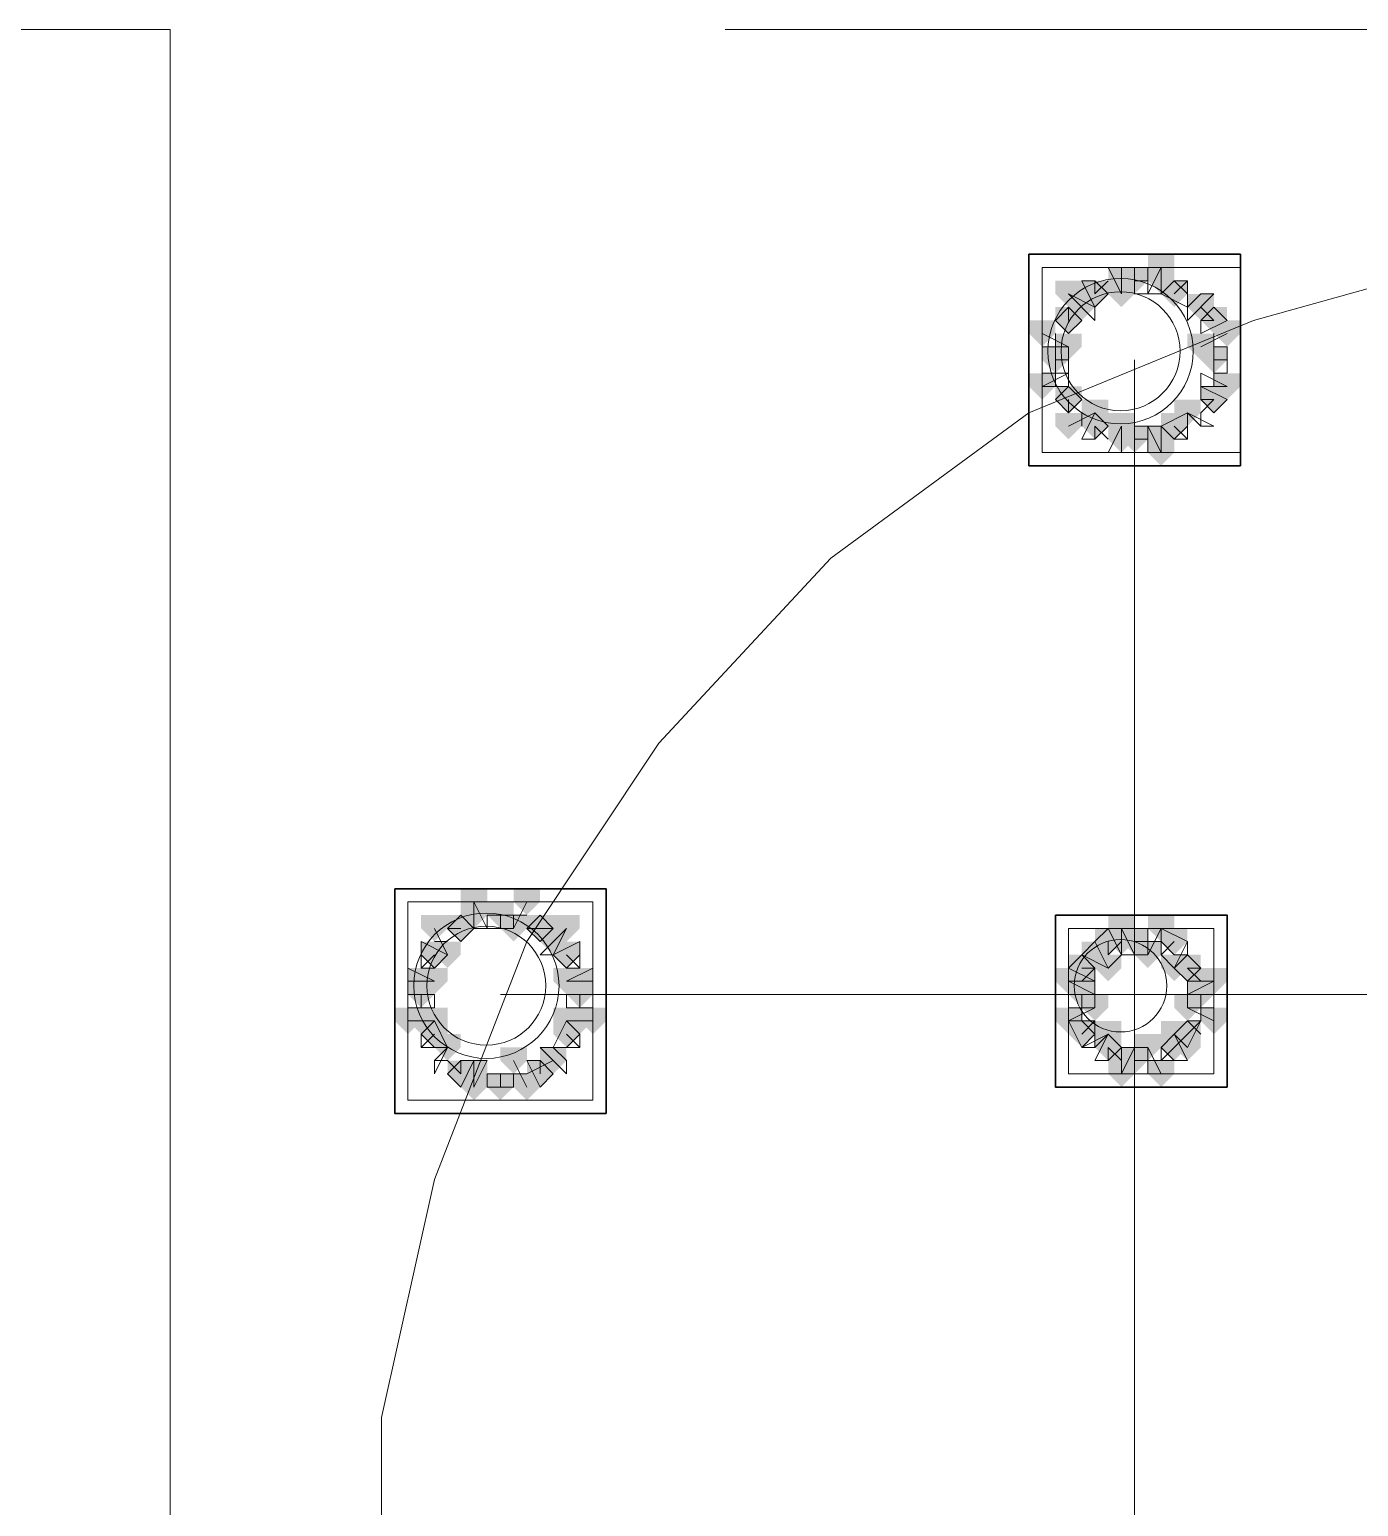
# Model space of a CAD drawing. Header units: millimetres. Extents: x 2315 to 4619, y 1334 to 1897.
# Drawn here: x 3772.4 to 3778.55, y 1554.85 to 1561.67 of the extents above; entities that cross this region are included whole.
import ezdxf

# ---------------------------------------------------------------- set-up
doc = ezdxf.new("R2010")
doc.units = ezdxf.units.MM
doc.linetypes.add('PDF_IMPORT', pattern=[1, 0.8, -0.2])
for name, color, linetype, true_color in [('PDF_10', 7, 'Continuous', 0x00b85c), ('PDF_AXIS', 7, 'Continuous', 0x00b85c), ('PDF_柱构件', 7, 'Continuous', 0x00b85c), ('PDF_转运站初步方案', 7, 'Continuous', 0x00b85c)]:
    doc.layers.add(name, color=color, linetype=linetype, true_color=true_color)
doc.layers.add('PDF_中心线层', color=1, linetype='Continuous')
doc.layers.add('PDF_粗实线层', color=7, linetype='Continuous')

msp = doc.modelspace()

# ---------------------------------------------------------------- hatches: boundary and pattern name
at = {"layer": 'PDF_10', "transparency": 33554559}
for points in [[(3777.5105, 1560.5703), (3777.4495, 1560.5703), (3777.4495, 1560.5093), (3777.5105, 1560.4482), (3777.5716, 1560.5093), (3777.5716, 1560.5703)], [(3777.5105, 1560.5703), (3777.4495, 1560.5703), (3777.4495, 1560.5093), (3777.5105, 1560.4482), (3777.5716, 1560.5093), (3777.5716, 1560.5703)], [(3777.3273, 1560.5093), (3777.2662, 1560.5093), (3777.2662, 1560.4482), (3777.3273, 1560.3871), (3777.3884, 1560.4482), (3777.3884, 1560.5093)], [(3777.3273, 1560.5093), (3777.2662, 1560.5093), (3777.2662, 1560.4482), (3777.3273, 1560.3871), (3777.3884, 1560.4482), (3777.3884, 1560.5093)], [(3777.6938, 1560.5093), (3777.6327, 1560.5093), (3777.6327, 1560.4482), (3777.6938, 1560.3871), (3777.7549, 1560.4482), (3777.7549, 1560.5093)], [(3777.6938, 1560.5093), (3777.6327, 1560.5093), (3777.6327, 1560.4482), (3777.6938, 1560.3871), (3777.7549, 1560.4482), (3777.7549, 1560.5093)], [(3777.2051, 1560.3871), (3777.1441, 1560.3871), (3777.1441, 1560.326), (3777.2051, 1560.2649), (3777.2662, 1560.326), (3777.2662, 1560.3871)], [(3777.2051, 1560.3871), (3777.1441, 1560.3871), (3777.1441, 1560.326), (3777.2051, 1560.2649), (3777.2662, 1560.326), (3777.2662, 1560.3871)], [(3777.2051, 1560.3871), (3777.1441, 1560.3871), (3777.1441, 1560.326), (3777.2051, 1560.2649), (3777.2662, 1560.326), (3777.2662, 1560.3871)], [(3777.877, 1560.3871), (3777.8159, 1560.3871), (3777.8159, 1560.326), (3777.877, 1560.2649), (3777.9381, 1560.326), (3777.9381, 1560.3871)], [(3777.877, 1560.3871), (3777.8159, 1560.3871), (3777.8159, 1560.326), (3777.877, 1560.2649), (3777.9381, 1560.326), (3777.9381, 1560.3871)], [(3777.1441, 1560.2039), (3777.083, 1560.2039), (3777.083, 1560.1428), (3777.1441, 1560.0817), (3777.2051, 1560.1428), (3777.2051, 1560.2039)], [(3777.1441, 1560.2039), (3777.083, 1560.2039), (3777.083, 1560.1428), (3777.1441, 1560.0817), (3777.2051, 1560.1428), (3777.2051, 1560.2039)], [(3777.877, 1560.2039), (3777.8159, 1560.2039), (3777.8159, 1560.1428), (3777.877, 1560.0817), (3777.9381, 1560.1428), (3777.9381, 1560.2039)], [(3777.877, 1560.2039), (3777.8159, 1560.2039), (3777.8159, 1560.1428), (3777.877, 1560.0817), (3777.9381, 1560.1428), (3777.9381, 1560.2039)], [(3777.2051, 1560.0206), (3777.1441, 1560.0206), (3777.1441, 1559.9595), (3777.2051, 1559.8985), (3777.2662, 1559.9595), (3777.2662, 1560.0206)], [(3777.2051, 1560.0206), (3777.1441, 1560.0206), (3777.1441, 1559.9595), (3777.2051, 1559.8985), (3777.2662, 1559.9595), (3777.2662, 1560.0206)], [(3777.2051, 1560.0206), (3777.1441, 1560.0206), (3777.1441, 1559.9595), (3777.2051, 1559.8985), (3777.2662, 1559.9595), (3777.2662, 1560.0206)], [(3777.877, 1560.0206), (3777.8159, 1560.0206), (3777.8159, 1559.9595), (3777.877, 1559.8985), (3777.9381, 1559.9595), (3777.9381, 1560.0206)], [(3777.877, 1560.0206), (3777.8159, 1560.0206), (3777.8159, 1559.9595), (3777.877, 1559.8985), (3777.9381, 1559.9595), (3777.9381, 1560.0206)], [(3777.3273, 1559.8985), (3777.2662, 1559.8985), (3777.2662, 1559.8374), (3777.3273, 1559.7763), (3777.3884, 1559.8374), (3777.3884, 1559.8985)], [(3777.3273, 1559.8985), (3777.2662, 1559.8985), (3777.2662, 1559.8374), (3777.3273, 1559.7763), (3777.3884, 1559.8374), (3777.3884, 1559.8985)], [(3777.6938, 1559.8985), (3777.6327, 1559.8985), (3777.6327, 1559.8374), (3777.6938, 1559.7763), (3777.7549, 1559.8374), (3777.7549, 1559.8985)], [(3777.6938, 1559.8985), (3777.6327, 1559.8985), (3777.6327, 1559.8374), (3777.6938, 1559.7763), (3777.7549, 1559.8374), (3777.7549, 1559.8985)], [(3777.5105, 1559.8374), (3777.4495, 1559.8374), (3777.4495, 1559.7763), (3777.5105, 1559.7152), (3777.5716, 1559.7763), (3777.5716, 1559.8374)], [(3777.5105, 1559.8374), (3777.4495, 1559.8374), (3777.4495, 1559.7763), (3777.5105, 1559.7152), (3777.5716, 1559.7763), (3777.5716, 1559.8374)], [(3774.5786, 1557.6385), (3774.5176, 1557.6385), (3774.5176, 1557.5774), (3774.5786, 1557.5163), (3774.6397, 1557.5774), (3774.6397, 1557.6385)], [(3774.5786, 1557.6385), (3774.5176, 1557.6385), (3774.5176, 1557.5774), (3774.5786, 1557.5163), (3774.6397, 1557.5774), (3774.6397, 1557.6385)], [(3774.3954, 1557.5774), (3774.3343, 1557.5774), (3774.3343, 1557.5163), (3774.3954, 1557.4552), (3774.4565, 1557.5163), (3774.4565, 1557.5774)], [(3774.3954, 1557.5774), (3774.3343, 1557.5774), (3774.3343, 1557.5163), (3774.3954, 1557.4552), (3774.4565, 1557.5163), (3774.4565, 1557.5774)], [(3774.3954, 1557.5774), (3774.3343, 1557.5774), (3774.3343, 1557.5163), (3774.3954, 1557.4552), (3774.4565, 1557.5163), (3774.4565, 1557.5774)], [(3774.7619, 1557.5774), (3774.7008, 1557.5774), (3774.7008, 1557.5163), (3774.7619, 1557.4552), (3774.823, 1557.5163), (3774.823, 1557.5774)], [(3774.7619, 1557.5774), (3774.7008, 1557.5774), (3774.7008, 1557.5163), (3774.7619, 1557.4552), (3774.823, 1557.5163), (3774.823, 1557.5774)], [(3774.7619, 1557.5774), (3774.7008, 1557.5774), (3774.7008, 1557.5163), (3774.7619, 1557.4552), (3774.823, 1557.5163), (3774.823, 1557.5774)], [(3777.3884, 1557.5163), (3777.3273, 1557.5163), (3777.3273, 1557.4552), (3777.3884, 1557.3941), (3777.4495, 1557.4552), (3777.4495, 1557.5163)], [(3777.3884, 1557.5163), (3777.3273, 1557.5163), (3777.3273, 1557.4552), (3777.3884, 1557.3941), (3777.4495, 1557.4552), (3777.4495, 1557.5163)], [(3777.5105, 1557.5163), (3777.4495, 1557.5163), (3777.4495, 1557.4552), (3777.5105, 1557.3941), (3777.5716, 1557.4552), (3777.5716, 1557.5163)], [(3777.5105, 1557.5163), (3777.4495, 1557.5163), (3777.4495, 1557.4552), (3777.5105, 1557.3941), (3777.5716, 1557.4552), (3777.5716, 1557.5163)], [(3777.6938, 1557.5163), (3777.6327, 1557.5163), (3777.6327, 1557.4552), (3777.6938, 1557.3941), (3777.7549, 1557.4552), (3777.7549, 1557.5163)], [(3777.6938, 1557.5163), (3777.6327, 1557.5163), (3777.6327, 1557.4552), (3777.6938, 1557.3941), (3777.7549, 1557.4552), (3777.7549, 1557.5163)], [(3774.2732, 1557.4552), (3774.2122, 1557.4552), (3774.2122, 1557.3941), (3774.2732, 1557.333), (3774.3343, 1557.3941), (3774.3343, 1557.4552)], [(3774.2732, 1557.4552), (3774.2122, 1557.4552), (3774.2122, 1557.3941), (3774.2732, 1557.333), (3774.3343, 1557.3941), (3774.3343, 1557.4552)], [(3774.8841, 1557.4552), (3774.823, 1557.4552), (3774.823, 1557.3941), (3774.8841, 1557.333), (3774.9451, 1557.3941), (3774.9451, 1557.4552)], [(3774.8841, 1557.4552), (3774.823, 1557.4552), (3774.823, 1557.3941), (3774.8841, 1557.333), (3774.9451, 1557.3941), (3774.9451, 1557.4552)], [(3777.2662, 1557.3941), (3777.2051, 1557.3941), (3777.2051, 1557.333), (3777.2662, 1557.272), (3777.3273, 1557.333), (3777.3273, 1557.3941)], [(3777.2662, 1557.3941), (3777.2051, 1557.3941), (3777.2051, 1557.333), (3777.2662, 1557.272), (3777.3273, 1557.333), (3777.3273, 1557.3941)], [(3777.7549, 1557.3941), (3777.6938, 1557.3941), (3777.6938, 1557.333), (3777.7549, 1557.272), (3777.8159, 1557.333), (3777.8159, 1557.3941)], [(3777.7549, 1557.3941), (3777.6938, 1557.3941), (3777.6938, 1557.333), (3777.7549, 1557.272), (3777.8159, 1557.333), (3777.8159, 1557.3941)], [(3774.2122, 1557.272), (3774.1511, 1557.272), (3774.1511, 1557.2109), (3774.2122, 1557.1498), (3774.2732, 1557.2109), (3774.2732, 1557.272)], [(3774.2122, 1557.272), (3774.1511, 1557.272), (3774.1511, 1557.2109), (3774.2122, 1557.1498), (3774.2732, 1557.2109), (3774.2732, 1557.272)], [(3774.9451, 1557.272), (3774.8841, 1557.272), (3774.8841, 1557.2109), (3774.9451, 1557.1498), (3775.0062, 1557.2109), (3775.0062, 1557.272)], [(3774.9451, 1557.272), (3774.8841, 1557.272), (3774.8841, 1557.2109), (3774.9451, 1557.1498), (3775.0062, 1557.2109), (3775.0062, 1557.272)], [(3774.9451, 1557.272), (3774.8841, 1557.272), (3774.8841, 1557.2109), (3774.9451, 1557.1498), (3775.0062, 1557.2109), (3775.0062, 1557.272)], [(3777.2662, 1557.272), (3777.2051, 1557.272), (3777.2051, 1557.2109), (3777.2662, 1557.1498), (3777.3273, 1557.2109), (3777.3273, 1557.272)], [(3777.2662, 1557.272), (3777.2051, 1557.272), (3777.2051, 1557.2109), (3777.2662, 1557.1498), (3777.3273, 1557.2109), (3777.3273, 1557.272)], [(3777.8159, 1557.272), (3777.7549, 1557.272), (3777.7549, 1557.2109), (3777.8159, 1557.1498), (3777.877, 1557.2109), (3777.877, 1557.272)], [(3777.8159, 1557.272), (3777.7549, 1557.272), (3777.7549, 1557.2109), (3777.8159, 1557.1498), (3777.877, 1557.2109), (3777.877, 1557.272)], [(3774.2732, 1557.0887), (3774.2122, 1557.0887), (3774.2122, 1557.0276), (3774.2732, 1556.9666), (3774.3343, 1557.0276), (3774.3343, 1557.0887)], [(3774.2732, 1557.0887), (3774.2122, 1557.0887), (3774.2122, 1557.0276), (3774.2732, 1556.9666), (3774.3343, 1557.0276), (3774.3343, 1557.0887)], [(3774.8841, 1557.0887), (3774.823, 1557.0887), (3774.823, 1557.0276), (3774.8841, 1556.9666), (3774.9451, 1557.0276), (3774.9451, 1557.0887)], [(3774.8841, 1557.0887), (3774.823, 1557.0887), (3774.823, 1557.0276), (3774.8841, 1556.9666), (3774.9451, 1557.0276), (3774.9451, 1557.0887)], [(3777.2662, 1557.0887), (3777.2051, 1557.0887), (3777.2051, 1557.0276), (3777.2662, 1556.9666), (3777.3273, 1557.0276), (3777.3273, 1557.0887)], [(3777.2662, 1557.0887), (3777.2051, 1557.0887), (3777.2051, 1557.0276), (3777.2662, 1556.9666), (3777.3273, 1557.0276), (3777.3273, 1557.0887)], [(3777.7549, 1557.0887), (3777.6938, 1557.0887), (3777.6938, 1557.0276), (3777.7549, 1556.9666), (3777.8159, 1557.0276), (3777.8159, 1557.0887)], [(3777.7549, 1557.0887), (3777.6938, 1557.0887), (3777.6938, 1557.0276), (3777.7549, 1556.9666), (3777.8159, 1557.0276), (3777.8159, 1557.0887)], [(3777.3884, 1557.0276), (3777.3273, 1557.0276), (3777.3273, 1556.9666), (3777.3884, 1556.9055), (3777.4495, 1556.9666), (3777.4495, 1557.0276)], [(3777.3884, 1557.0276), (3777.3273, 1557.0276), (3777.3273, 1556.9666), (3777.3884, 1556.9055), (3777.4495, 1556.9666), (3777.4495, 1557.0276)], [(3777.6938, 1557.0276), (3777.6327, 1557.0276), (3777.6327, 1556.9666), (3777.6938, 1556.9055), (3777.7549, 1556.9666), (3777.7549, 1557.0276)], [(3777.6938, 1557.0276), (3777.6327, 1557.0276), (3777.6327, 1556.9666), (3777.6938, 1556.9055), (3777.7549, 1556.9666), (3777.7549, 1557.0276)], [(3777.5105, 1556.9666), (3777.4495, 1556.9666), (3777.4495, 1556.9055), (3777.5105, 1556.8444), (3777.5716, 1556.9055), (3777.5716, 1556.9666)], [(3777.5105, 1556.9666), (3777.4495, 1556.9666), (3777.4495, 1556.9055), (3777.5105, 1556.8444), (3777.5716, 1556.9055), (3777.5716, 1556.9666)], [(3774.3954, 1556.9055), (3774.3343, 1556.9055), (3774.3343, 1556.8444), (3774.3954, 1556.7833), (3774.4565, 1556.8444), (3774.4565, 1556.9055)], [(3774.3954, 1556.9055), (3774.3343, 1556.9055), (3774.3343, 1556.8444), (3774.3954, 1556.7833), (3774.4565, 1556.8444), (3774.4565, 1556.9055)], [(3774.7619, 1556.9055), (3774.7008, 1556.9055), (3774.7008, 1556.8444), (3774.7619, 1556.7833), (3774.823, 1556.8444), (3774.823, 1556.9055)], [(3774.7619, 1556.9055), (3774.7008, 1556.9055), (3774.7008, 1556.8444), (3774.7619, 1556.7833), (3774.823, 1556.8444), (3774.823, 1556.9055)], [(3774.5786, 1556.8444), (3774.5176, 1556.8444), (3774.5176, 1556.7833), (3774.5786, 1556.7222), (3774.6397, 1556.7833), (3774.6397, 1556.8444)], [(3774.5786, 1556.8444), (3774.5176, 1556.8444), (3774.5176, 1556.7833), (3774.5786, 1556.7222), (3774.6397, 1556.7833), (3774.6397, 1556.8444)]]:
    msp.add_hatch(color=6, dxfattribs=at).paths.add_polyline_path(points)
at = {"layer": 'PDF_柱构件', "transparency": 33554559}
for points in [[(3777.6327, 1560.6314), (3777.5716, 1560.6314), (3777.5716, 1560.5703), (3777.6327, 1560.5093), (3777.6938, 1560.5703), (3777.6938, 1560.6314)], [(3777.4495, 1560.5703), (3777.3884, 1560.5703), (3777.3884, 1560.5093), (3777.4495, 1560.4482), (3777.5105, 1560.5093), (3777.5105, 1560.5703)], [(3777.6327, 1560.5703), (3777.5716, 1560.5703), (3777.5716, 1560.5093), (3777.6327, 1560.4482), (3777.6938, 1560.5093), (3777.6938, 1560.5703)], [(3777.2051, 1560.5093), (3777.1441, 1560.5093), (3777.1441, 1560.4482), (3777.2051, 1560.3871), (3777.2662, 1560.4482), (3777.2662, 1560.5093)], [(3777.4495, 1560.5093), (3777.3884, 1560.5093), (3777.3884, 1560.4482), (3777.4495, 1560.3871), (3777.5105, 1560.4482), (3777.5105, 1560.5093)], [(3777.2662, 1560.4482), (3777.2051, 1560.4482), (3777.2051, 1560.3871), (3777.2662, 1560.326), (3777.3273, 1560.3871), (3777.3273, 1560.4482)], [(3777.8159, 1560.4482), (3777.7549, 1560.4482), (3777.7549, 1560.3871), (3777.8159, 1560.326), (3777.877, 1560.3871), (3777.877, 1560.4482)], [(3777.083, 1560.326), (3777.0219, 1560.326), (3777.0219, 1560.2649), (3777.083, 1560.2039), (3777.1441, 1560.2649), (3777.1441, 1560.326)], [(3777.9381, 1560.326), (3777.877, 1560.326), (3777.877, 1560.2649), (3777.9381, 1560.2039), (3777.9992, 1560.2649), (3777.9992, 1560.326)], [(3777.2051, 1560.2649), (3777.1441, 1560.2649), (3777.1441, 1560.2039), (3777.2051, 1560.1428), (3777.2662, 1560.2039), (3777.2662, 1560.2649)], [(3777.8159, 1560.2649), (3777.7549, 1560.2649), (3777.7549, 1560.2039), (3777.8159, 1560.1428), (3777.877, 1560.2039), (3777.877, 1560.2649)], [(3777.083, 1560.0817), (3777.0219, 1560.0817), (3777.0219, 1560.0206), (3777.083, 1559.9595), (3777.1441, 1560.0206), (3777.1441, 1560.0817)], [(3777.9381, 1560.0817), (3777.877, 1560.0817), (3777.877, 1560.0206), (3777.9381, 1559.9595), (3777.9992, 1560.0206), (3777.9992, 1560.0817)], [(3777.3273, 1559.9595), (3777.2662, 1559.9595), (3777.2662, 1559.8985), (3777.3273, 1559.8374), (3777.3884, 1559.8985), (3777.3884, 1559.9595)], [(3777.7549, 1559.9595), (3777.6938, 1559.9595), (3777.6938, 1559.8985), (3777.7549, 1559.8374), (3777.8159, 1559.8985), (3777.8159, 1559.9595)], [(3777.2051, 1559.8985), (3777.1441, 1559.8985), (3777.1441, 1559.8374), (3777.2051, 1559.7763), (3777.2662, 1559.8374), (3777.2662, 1559.8985)], [(3777.4495, 1559.8985), (3777.3884, 1559.8985), (3777.3884, 1559.8374), (3777.4495, 1559.7763), (3777.5105, 1559.8374), (3777.5105, 1559.8985)], [(3777.4495, 1559.8374), (3777.3884, 1559.8374), (3777.3884, 1559.7763), (3777.4495, 1559.7152), (3777.5105, 1559.7763), (3777.5105, 1559.8374)], [(3777.6327, 1559.8374), (3777.5716, 1559.8374), (3777.5716, 1559.7763), (3777.6327, 1559.7152), (3777.6938, 1559.7763), (3777.6938, 1559.8374)], [(3777.6327, 1559.7763), (3777.5716, 1559.7763), (3777.5716, 1559.7152), (3777.6327, 1559.6541), (3777.6938, 1559.7152), (3777.6938, 1559.7763)], [(3774.4565, 1557.6995), (3774.3954, 1557.6995), (3774.3954, 1557.6385), (3774.4565, 1557.5774), (3774.5176, 1557.6385), (3774.5176, 1557.6995)], [(3774.7008, 1557.6995), (3774.6397, 1557.6995), (3774.6397, 1557.6385), (3774.7008, 1557.5774), (3774.7619, 1557.6385), (3774.7619, 1557.6995)], [(3774.4565, 1557.6385), (3774.3954, 1557.6385), (3774.3954, 1557.5774), (3774.4565, 1557.5163), (3774.5176, 1557.5774), (3774.5176, 1557.6385)], [(3774.2732, 1557.5774), (3774.2122, 1557.5774), (3774.2122, 1557.5163), (3774.2732, 1557.4552), (3774.3343, 1557.5163), (3774.3343, 1557.5774)], [(3774.6397, 1557.5774), (3774.5786, 1557.5774), (3774.5786, 1557.5163), (3774.6397, 1557.4552), (3774.7008, 1557.5163), (3774.7008, 1557.5774)], [(3774.8841, 1557.5774), (3774.823, 1557.5774), (3774.823, 1557.5163), (3774.8841, 1557.4552), (3774.9451, 1557.5163), (3774.9451, 1557.5774)], [(3777.4495, 1557.5774), (3777.3884, 1557.5774), (3777.3884, 1557.5163), (3777.4495, 1557.4552), (3777.5105, 1557.5163), (3777.5105, 1557.5774)], [(3777.6327, 1557.5774), (3777.5716, 1557.5774), (3777.5716, 1557.5163), (3777.6327, 1557.4552), (3777.6938, 1557.5163), (3777.6938, 1557.5774)], [(3774.823, 1557.5163), (3774.7619, 1557.5163), (3774.7619, 1557.4552), (3774.823, 1557.3941), (3774.8841, 1557.4552), (3774.8841, 1557.5163)], [(3777.4495, 1557.5163), (3777.3884, 1557.5163), (3777.3884, 1557.4552), (3777.4495, 1557.3941), (3777.5105, 1557.4552), (3777.5105, 1557.5163)], [(3774.3343, 1557.4552), (3774.2732, 1557.4552), (3774.2732, 1557.3941), (3774.3343, 1557.333), (3774.3954, 1557.3941), (3774.3954, 1557.4552)], [(3777.3273, 1557.4552), (3777.2662, 1557.4552), (3777.2662, 1557.3941), (3777.3273, 1557.333), (3777.3884, 1557.3941), (3777.3884, 1557.4552)], [(3777.5716, 1557.4552), (3777.5105, 1557.4552), (3777.5105, 1557.3941), (3777.5716, 1557.333), (3777.6327, 1557.3941), (3777.6327, 1557.4552)], [(3777.3884, 1557.3941), (3777.3273, 1557.3941), (3777.3273, 1557.333), (3777.3884, 1557.272), (3777.4495, 1557.333), (3777.4495, 1557.3941)], [(3777.6938, 1557.3941), (3777.6327, 1557.3941), (3777.6327, 1557.333), (3777.6938, 1557.272), (3777.7549, 1557.333), (3777.7549, 1557.3941)], [(3774.2122, 1557.333), (3774.1511, 1557.333), (3774.1511, 1557.272), (3774.2122, 1557.2109), (3774.2732, 1557.272), (3774.2732, 1557.333)], [(3774.2732, 1557.333), (3774.2122, 1557.333), (3774.2122, 1557.272), (3774.2732, 1557.2109), (3774.3343, 1557.272), (3774.3343, 1557.333)], [(3774.8841, 1557.333), (3774.823, 1557.333), (3774.823, 1557.272), (3774.8841, 1557.2109), (3774.9451, 1557.272), (3774.9451, 1557.333)], [(3774.9451, 1557.333), (3774.8841, 1557.333), (3774.8841, 1557.272), (3774.9451, 1557.2109), (3775.0062, 1557.272), (3775.0062, 1557.333)], [(3777.2051, 1557.333), (3777.1441, 1557.333), (3777.1441, 1557.272), (3777.2051, 1557.2109), (3777.2662, 1557.272), (3777.2662, 1557.333)], [(3777.2662, 1557.333), (3777.2051, 1557.333), (3777.2051, 1557.272), (3777.2662, 1557.2109), (3777.3273, 1557.272), (3777.3273, 1557.333)], [(3777.8159, 1557.333), (3777.7549, 1557.333), (3777.7549, 1557.272), (3777.8159, 1557.2109), (3777.877, 1557.272), (3777.877, 1557.333)], [(3777.877, 1557.333), (3777.8159, 1557.333), (3777.8159, 1557.272), (3777.877, 1557.2109), (3777.9381, 1557.272), (3777.9381, 1557.333)], [(3774.1511, 1557.1498), (3774.09, 1557.1498), (3774.09, 1557.0887), (3774.1511, 1557.0276), (3774.2122, 1557.0887), (3774.2122, 1557.1498)], [(3774.2122, 1557.1498), (3774.1511, 1557.1498), (3774.1511, 1557.0887), (3774.2122, 1557.0276), (3774.2732, 1557.0887), (3774.2732, 1557.1498)], [(3774.2732, 1557.1498), (3774.2122, 1557.1498), (3774.2122, 1557.0887), (3774.2732, 1557.0276), (3774.3343, 1557.0887), (3774.3343, 1557.1498)], [(3774.8841, 1557.1498), (3774.823, 1557.1498), (3774.823, 1557.0887), (3774.8841, 1557.0276), (3774.9451, 1557.0887), (3774.9451, 1557.1498)], [(3774.9451, 1557.1498), (3774.8841, 1557.1498), (3774.8841, 1557.0887), (3774.9451, 1557.0276), (3775.0062, 1557.0887), (3775.0062, 1557.1498)], [(3775.0062, 1557.1498), (3774.9451, 1557.1498), (3774.9451, 1557.0887), (3775.0062, 1557.0276), (3775.0673, 1557.0887), (3775.0673, 1557.1498)], [(3777.2051, 1557.1498), (3777.1441, 1557.1498), (3777.1441, 1557.0887), (3777.2051, 1557.0276), (3777.2662, 1557.0887), (3777.2662, 1557.1498)], [(3777.3273, 1557.2109), (3777.2662, 1557.2109), (3777.2662, 1557.1498), (3777.3273, 1557.0887), (3777.3884, 1557.1498), (3777.3884, 1557.2109)], [(3777.7549, 1557.2109), (3777.6938, 1557.2109), (3777.6938, 1557.1498), (3777.7549, 1557.0887), (3777.8159, 1557.1498), (3777.8159, 1557.2109)], [(3777.877, 1557.1498), (3777.8159, 1557.1498), (3777.8159, 1557.0887), (3777.877, 1557.0276), (3777.9381, 1557.0887), (3777.9381, 1557.1498)], [(3777.3884, 1557.0887), (3777.3273, 1557.0887), (3777.3273, 1557.0276), (3777.3884, 1556.9666), (3777.4495, 1557.0276), (3777.4495, 1557.0887)], [(3777.6938, 1557.0887), (3777.6327, 1557.0887), (3777.6327, 1557.0276), (3777.6938, 1556.9666), (3777.7549, 1557.0276), (3777.7549, 1557.0887)], [(3774.3343, 1557.0276), (3774.2732, 1557.0276), (3774.2732, 1556.9666), (3774.3343, 1556.9055), (3774.3954, 1556.9666), (3774.3954, 1557.0276)], [(3777.5716, 1557.0276), (3777.5105, 1557.0276), (3777.5105, 1556.9666), (3777.5716, 1556.9055), (3777.6327, 1556.9666), (3777.6327, 1557.0276)], [(3777.7549, 1557.0276), (3777.6938, 1557.0276), (3777.6938, 1556.9666), (3777.7549, 1556.9055), (3777.8159, 1556.9666), (3777.8159, 1557.0276)], [(3774.6397, 1556.9666), (3774.5786, 1556.9666), (3774.5786, 1556.9055), (3774.6397, 1556.8444), (3774.7008, 1556.9055), (3774.7008, 1556.9666)], [(3774.823, 1556.9666), (3774.7619, 1556.9666), (3774.7619, 1556.9055), (3774.823, 1556.8444), (3774.8841, 1556.9055), (3774.8841, 1556.9666)], [(3777.4495, 1556.9666), (3777.3884, 1556.9666), (3777.3884, 1556.9055), (3777.4495, 1556.8444), (3777.5105, 1556.9055), (3777.5105, 1556.9666)], [(3774.4565, 1556.9055), (3774.3954, 1556.9055), (3774.3954, 1556.8444), (3774.4565, 1556.7833), (3774.5176, 1556.8444), (3774.5176, 1556.9055)], [(3777.4495, 1556.9055), (3777.3884, 1556.9055), (3777.3884, 1556.8444), (3777.4495, 1556.7833), (3777.5105, 1556.8444), (3777.5105, 1556.9055)], [(3777.6327, 1556.9055), (3777.5716, 1556.9055), (3777.5716, 1556.8444), (3777.6327, 1556.7833), (3777.6938, 1556.8444), (3777.6938, 1556.9055)], [(3774.4565, 1556.8444), (3774.3954, 1556.8444), (3774.3954, 1556.7833), (3774.4565, 1556.7222), (3774.5176, 1556.7833), (3774.5176, 1556.8444)], [(3774.7008, 1556.8444), (3774.6397, 1556.8444), (3774.6397, 1556.7833), (3774.7008, 1556.7222), (3774.7619, 1556.7833), (3774.7619, 1556.8444)]]:
    msp.add_hatch(color=6, dxfattribs=at).paths.add_polyline_path(points)
at = {"layer": 'PDF_转运站初步方案', "transparency": 33554559}
for points in [[(3777.5105, 1560.5703), (3777.4495, 1560.5703), (3777.4495, 1560.5093), (3777.5105, 1560.4482), (3777.5716, 1560.5093), (3777.5716, 1560.5703)], [(3777.5105, 1560.5703), (3777.4495, 1560.5703), (3777.4495, 1560.5093), (3777.5105, 1560.4482), (3777.5716, 1560.5093), (3777.5716, 1560.5703)], [(3777.3273, 1560.5093), (3777.2662, 1560.5093), (3777.2662, 1560.4482), (3777.3273, 1560.3871), (3777.3884, 1560.4482), (3777.3884, 1560.5093)], [(3777.3273, 1560.5093), (3777.2662, 1560.5093), (3777.2662, 1560.4482), (3777.3273, 1560.3871), (3777.3884, 1560.4482), (3777.3884, 1560.5093)], [(3777.6938, 1560.5093), (3777.6327, 1560.5093), (3777.6327, 1560.4482), (3777.6938, 1560.3871), (3777.7549, 1560.4482), (3777.7549, 1560.5093)], [(3777.6938, 1560.5093), (3777.6327, 1560.5093), (3777.6327, 1560.4482), (3777.6938, 1560.3871), (3777.7549, 1560.4482), (3777.7549, 1560.5093)], [(3777.2051, 1560.3871), (3777.1441, 1560.3871), (3777.1441, 1560.326), (3777.2051, 1560.2649), (3777.2662, 1560.326), (3777.2662, 1560.3871)], [(3777.2051, 1560.3871), (3777.1441, 1560.3871), (3777.1441, 1560.326), (3777.2051, 1560.2649), (3777.2662, 1560.326), (3777.2662, 1560.3871)], [(3777.877, 1560.3871), (3777.8159, 1560.3871), (3777.8159, 1560.326), (3777.877, 1560.2649), (3777.9381, 1560.326), (3777.9381, 1560.3871)], [(3777.877, 1560.3871), (3777.8159, 1560.3871), (3777.8159, 1560.326), (3777.877, 1560.2649), (3777.9381, 1560.326), (3777.9381, 1560.3871)], [(3777.1441, 1560.2039), (3777.083, 1560.2039), (3777.083, 1560.1428), (3777.1441, 1560.0817), (3777.2051, 1560.1428), (3777.2051, 1560.2039)], [(3777.1441, 1560.2039), (3777.083, 1560.2039), (3777.083, 1560.1428), (3777.1441, 1560.0817), (3777.2051, 1560.1428), (3777.2051, 1560.2039)], [(3777.877, 1560.2039), (3777.8159, 1560.2039), (3777.8159, 1560.1428), (3777.877, 1560.0817), (3777.9381, 1560.1428), (3777.9381, 1560.2039)], [(3777.877, 1560.2039), (3777.8159, 1560.2039), (3777.8159, 1560.1428), (3777.877, 1560.0817), (3777.9381, 1560.1428), (3777.9381, 1560.2039)], [(3777.2051, 1560.0206), (3777.1441, 1560.0206), (3777.1441, 1559.9595), (3777.2051, 1559.8985), (3777.2662, 1559.9595), (3777.2662, 1560.0206)], [(3777.2051, 1560.0206), (3777.1441, 1560.0206), (3777.1441, 1559.9595), (3777.2051, 1559.8985), (3777.2662, 1559.9595), (3777.2662, 1560.0206)], [(3777.877, 1560.0206), (3777.8159, 1560.0206), (3777.8159, 1559.9595), (3777.877, 1559.8985), (3777.9381, 1559.9595), (3777.9381, 1560.0206)], [(3777.877, 1560.0206), (3777.8159, 1560.0206), (3777.8159, 1559.9595), (3777.877, 1559.8985), (3777.9381, 1559.9595), (3777.9381, 1560.0206)], [(3777.3273, 1559.8985), (3777.2662, 1559.8985), (3777.2662, 1559.8374), (3777.3273, 1559.7763), (3777.3884, 1559.8374), (3777.3884, 1559.8985)], [(3777.3273, 1559.8985), (3777.2662, 1559.8985), (3777.2662, 1559.8374), (3777.3273, 1559.7763), (3777.3884, 1559.8374), (3777.3884, 1559.8985)], [(3777.6938, 1559.8985), (3777.6327, 1559.8985), (3777.6327, 1559.8374), (3777.6938, 1559.7763), (3777.7549, 1559.8374), (3777.7549, 1559.8985)], [(3777.6938, 1559.8985), (3777.6327, 1559.8985), (3777.6327, 1559.8374), (3777.6938, 1559.7763), (3777.7549, 1559.8374), (3777.7549, 1559.8985)], [(3777.5105, 1559.8374), (3777.4495, 1559.8374), (3777.4495, 1559.7763), (3777.5105, 1559.7152), (3777.5716, 1559.7763), (3777.5716, 1559.8374)], [(3777.5105, 1559.8374), (3777.4495, 1559.8374), (3777.4495, 1559.7763), (3777.5105, 1559.7152), (3777.5716, 1559.7763), (3777.5716, 1559.8374)], [(3774.5786, 1557.6385), (3774.5176, 1557.6385), (3774.5176, 1557.5774), (3774.5786, 1557.5163), (3774.6397, 1557.5774), (3774.6397, 1557.6385)], [(3774.5786, 1557.6385), (3774.5176, 1557.6385), (3774.5176, 1557.5774), (3774.5786, 1557.5163), (3774.6397, 1557.5774), (3774.6397, 1557.6385)], [(3774.3954, 1557.5774), (3774.3343, 1557.5774), (3774.3343, 1557.5163), (3774.3954, 1557.4552), (3774.4565, 1557.5163), (3774.4565, 1557.5774)], [(3774.3954, 1557.5774), (3774.3343, 1557.5774), (3774.3343, 1557.5163), (3774.3954, 1557.4552), (3774.4565, 1557.5163), (3774.4565, 1557.5774)], [(3774.7619, 1557.5774), (3774.7008, 1557.5774), (3774.7008, 1557.5163), (3774.7619, 1557.4552), (3774.823, 1557.5163), (3774.823, 1557.5774)], [(3774.7619, 1557.5774), (3774.7008, 1557.5774), (3774.7008, 1557.5163), (3774.7619, 1557.4552), (3774.823, 1557.5163), (3774.823, 1557.5774)], [(3777.3884, 1557.5163), (3777.3273, 1557.5163), (3777.3273, 1557.4552), (3777.3884, 1557.3941), (3777.4495, 1557.4552), (3777.4495, 1557.5163)], [(3777.3884, 1557.5163), (3777.3273, 1557.5163), (3777.3273, 1557.4552), (3777.3884, 1557.3941), (3777.4495, 1557.4552), (3777.4495, 1557.5163)], [(3777.5105, 1557.5163), (3777.4495, 1557.5163), (3777.4495, 1557.4552), (3777.5105, 1557.3941), (3777.5716, 1557.4552), (3777.5716, 1557.5163)], [(3777.5105, 1557.5163), (3777.4495, 1557.5163), (3777.4495, 1557.4552), (3777.5105, 1557.3941), (3777.5716, 1557.4552), (3777.5716, 1557.5163)], [(3777.6938, 1557.5163), (3777.6327, 1557.5163), (3777.6327, 1557.4552), (3777.6938, 1557.3941), (3777.7549, 1557.4552), (3777.7549, 1557.5163)], [(3777.6938, 1557.5163), (3777.6327, 1557.5163), (3777.6327, 1557.4552), (3777.6938, 1557.3941), (3777.7549, 1557.4552), (3777.7549, 1557.5163)], [(3774.2732, 1557.4552), (3774.2122, 1557.4552), (3774.2122, 1557.3941), (3774.2732, 1557.333), (3774.3343, 1557.3941), (3774.3343, 1557.4552)], [(3774.2732, 1557.4552), (3774.2122, 1557.4552), (3774.2122, 1557.3941), (3774.2732, 1557.333), (3774.3343, 1557.3941), (3774.3343, 1557.4552)], [(3774.8841, 1557.4552), (3774.823, 1557.4552), (3774.823, 1557.3941), (3774.8841, 1557.333), (3774.9451, 1557.3941), (3774.9451, 1557.4552)], [(3774.8841, 1557.4552), (3774.823, 1557.4552), (3774.823, 1557.3941), (3774.8841, 1557.333), (3774.9451, 1557.3941), (3774.9451, 1557.4552)], [(3777.2662, 1557.3941), (3777.2051, 1557.3941), (3777.2051, 1557.333), (3777.2662, 1557.272), (3777.3273, 1557.333), (3777.3273, 1557.3941)], [(3777.2662, 1557.3941), (3777.2051, 1557.3941), (3777.2051, 1557.333), (3777.2662, 1557.272), (3777.3273, 1557.333), (3777.3273, 1557.3941)], [(3777.7549, 1557.3941), (3777.6938, 1557.3941), (3777.6938, 1557.333), (3777.7549, 1557.272), (3777.8159, 1557.333), (3777.8159, 1557.3941)], [(3777.7549, 1557.3941), (3777.6938, 1557.3941), (3777.6938, 1557.333), (3777.7549, 1557.272), (3777.8159, 1557.333), (3777.8159, 1557.3941)], [(3774.2122, 1557.272), (3774.1511, 1557.272), (3774.1511, 1557.2109), (3774.2122, 1557.1498), (3774.2732, 1557.2109), (3774.2732, 1557.272)], [(3774.2122, 1557.272), (3774.1511, 1557.272), (3774.1511, 1557.2109), (3774.2122, 1557.1498), (3774.2732, 1557.2109), (3774.2732, 1557.272)], [(3774.9451, 1557.272), (3774.8841, 1557.272), (3774.8841, 1557.2109), (3774.9451, 1557.1498), (3775.0062, 1557.2109), (3775.0062, 1557.272)], [(3774.9451, 1557.272), (3774.8841, 1557.272), (3774.8841, 1557.2109), (3774.9451, 1557.1498), (3775.0062, 1557.2109), (3775.0062, 1557.272)], [(3777.2662, 1557.272), (3777.2051, 1557.272), (3777.2051, 1557.2109), (3777.2662, 1557.1498), (3777.3273, 1557.2109), (3777.3273, 1557.272)], [(3777.2662, 1557.272), (3777.2051, 1557.272), (3777.2051, 1557.2109), (3777.2662, 1557.1498), (3777.3273, 1557.2109), (3777.3273, 1557.272)], [(3777.8159, 1557.272), (3777.7549, 1557.272), (3777.7549, 1557.2109), (3777.8159, 1557.1498), (3777.877, 1557.2109), (3777.877, 1557.272)], [(3777.8159, 1557.272), (3777.7549, 1557.272), (3777.7549, 1557.2109), (3777.8159, 1557.1498), (3777.877, 1557.2109), (3777.877, 1557.272)], [(3774.2732, 1557.0887), (3774.2122, 1557.0887), (3774.2122, 1557.0276), (3774.2732, 1556.9666), (3774.3343, 1557.0276), (3774.3343, 1557.0887)], [(3774.2732, 1557.0887), (3774.2122, 1557.0887), (3774.2122, 1557.0276), (3774.2732, 1556.9666), (3774.3343, 1557.0276), (3774.3343, 1557.0887)], [(3774.8841, 1557.0887), (3774.823, 1557.0887), (3774.823, 1557.0276), (3774.8841, 1556.9666), (3774.9451, 1557.0276), (3774.9451, 1557.0887)], [(3774.8841, 1557.0887), (3774.823, 1557.0887), (3774.823, 1557.0276), (3774.8841, 1556.9666), (3774.9451, 1557.0276), (3774.9451, 1557.0887)], [(3777.2662, 1557.0887), (3777.2051, 1557.0887), (3777.2051, 1557.0276), (3777.2662, 1556.9666), (3777.3273, 1557.0276), (3777.3273, 1557.0887)], [(3777.2662, 1557.0887), (3777.2051, 1557.0887), (3777.2051, 1557.0276), (3777.2662, 1556.9666), (3777.3273, 1557.0276), (3777.3273, 1557.0887)], [(3777.7549, 1557.0887), (3777.6938, 1557.0887), (3777.6938, 1557.0276), (3777.7549, 1556.9666), (3777.8159, 1557.0276), (3777.8159, 1557.0887)], [(3777.7549, 1557.0887), (3777.6938, 1557.0887), (3777.6938, 1557.0276), (3777.7549, 1556.9666), (3777.8159, 1557.0276), (3777.8159, 1557.0887)], [(3777.3884, 1557.0276), (3777.3273, 1557.0276), (3777.3273, 1556.9666), (3777.3884, 1556.9055), (3777.4495, 1556.9666), (3777.4495, 1557.0276)], [(3777.3884, 1557.0276), (3777.3273, 1557.0276), (3777.3273, 1556.9666), (3777.3884, 1556.9055), (3777.4495, 1556.9666), (3777.4495, 1557.0276)], [(3777.6938, 1557.0276), (3777.6327, 1557.0276), (3777.6327, 1556.9666), (3777.6938, 1556.9055), (3777.7549, 1556.9666), (3777.7549, 1557.0276)], [(3777.6938, 1557.0276), (3777.6327, 1557.0276), (3777.6327, 1556.9666), (3777.6938, 1556.9055), (3777.7549, 1556.9666), (3777.7549, 1557.0276)], [(3777.5105, 1556.9666), (3777.4495, 1556.9666), (3777.4495, 1556.9055), (3777.5105, 1556.8444), (3777.5716, 1556.9055), (3777.5716, 1556.9666)], [(3777.5105, 1556.9666), (3777.4495, 1556.9666), (3777.4495, 1556.9055), (3777.5105, 1556.8444), (3777.5716, 1556.9055), (3777.5716, 1556.9666)], [(3774.3954, 1556.9055), (3774.3343, 1556.9055), (3774.3343, 1556.8444), (3774.3954, 1556.7833), (3774.4565, 1556.8444), (3774.4565, 1556.9055)], [(3774.3954, 1556.9055), (3774.3343, 1556.9055), (3774.3343, 1556.8444), (3774.3954, 1556.7833), (3774.4565, 1556.8444), (3774.4565, 1556.9055)], [(3774.7619, 1556.9055), (3774.7008, 1556.9055), (3774.7008, 1556.8444), (3774.7619, 1556.7833), (3774.823, 1556.8444), (3774.823, 1556.9055)], [(3774.7619, 1556.9055), (3774.7008, 1556.9055), (3774.7008, 1556.8444), (3774.7619, 1556.7833), (3774.823, 1556.8444), (3774.823, 1556.9055)], [(3774.5786, 1556.8444), (3774.5176, 1556.8444), (3774.5176, 1556.7833), (3774.5786, 1556.7222), (3774.6397, 1556.7833), (3774.6397, 1556.8444)], [(3774.5786, 1556.8444), (3774.5176, 1556.8444), (3774.5176, 1556.7833), (3774.5786, 1556.7222), (3774.6397, 1556.7833), (3774.6397, 1556.8444)]]:
    msp.add_hatch(color=6, dxfattribs=at).paths.add_polyline_path(points)

# ---------------------------------------------------------------- linework, layer by layer
at = {"layer": 'PDF_10', "color": 6, "lineweight": 18}
for points in [[(3777.5716, 1560.5093), (3777.5105, 1560.5093), (3777.5105, 1560.5703)], [(3777.3884, 1560.5093), (3777.3273, 1560.4482), (3777.3273, 1560.5093)], [(3777.7549, 1560.4482), (3777.6938, 1560.5093)], [(3777.6938, 1560.4482), (3777.7549, 1560.5093)], [(3777.2051, 1560.3871), (3777.2051, 1560.326)], [(3777.8159, 1560.326), (3777.877, 1560.326), (3777.8159, 1560.3871)], [(3777.1441, 1560.2039), (3777.1441, 1560.0817)], [(3777.877, 1560.0817), (3777.877, 1560.2039)], [(3777.2051, 1560.1428), (3777.1441, 1560.1428)], [(3777.877, 1560.1428), (3777.9381, 1560.1428)], [(3777.2051, 1559.9595), (3777.2051, 1559.8985)], [(3777.8159, 1559.8985), (3777.877, 1559.9595), (3777.8159, 1559.9595)], [(3777.3273, 1559.7763), (3777.3273, 1559.8374), (3777.3884, 1559.7763)], [(3777.6938, 1559.7763), (3777.7549, 1559.8374)], [(3777.6938, 1559.8374), (3777.7549, 1559.7763)], [(3777.5105, 1559.7152), (3777.5105, 1559.7763), (3777.5716, 1559.7763)], [(3774.5176, 1557.5774), (3774.6397, 1557.5774)], [(3774.5786, 1557.5163), (3774.5786, 1557.5774)], [(3774.3343, 1557.5163), (3774.3954, 1557.5163)], [(3774.7008, 1557.5163), (3774.823, 1557.5163)], [(3777.5105, 1557.5163), (3777.5105, 1557.4552), (3777.5716, 1557.4552)], [(3777.3884, 1557.4552), (3777.3884, 1557.3941), (3777.4495, 1557.4552)], [(3777.6327, 1557.4552), (3777.6938, 1557.3941)], [(3777.6327, 1557.3941), (3777.6938, 1557.4552)], [(3774.2122, 1557.333), (3774.2732, 1557.3941)], [(3774.2732, 1557.333), (3774.2122, 1557.3941)], [(3774.8841, 1557.3941), (3774.9451, 1557.333)], [(3774.8841, 1557.333), (3774.9451, 1557.3941)], [(3777.2662, 1557.272), (3777.3273, 1557.333), (3777.2662, 1557.333)], [(3777.8159, 1557.333), (3777.7549, 1557.333), (3777.8159, 1557.272)], [(3774.2122, 1557.1498), (3774.2122, 1557.2109), (3774.1511, 1557.2109)], [(3774.9451, 1557.2109), (3774.9451, 1557.1498)], [(3777.2662, 1557.1498), (3777.2662, 1557.2109), (3777.2051, 1557.2109)], [(3777.7549, 1557.2109), (3777.8159, 1557.2109), (3777.8159, 1557.1498)], [(3777.3273, 1557.0276), (3777.2662, 1557.0887)], [(3777.3273, 1557.0887), (3777.2662, 1557.0276)], [(3777.8159, 1557.0887), (3777.7549, 1557.0276)], [(3777.7549, 1557.0887), (3777.8159, 1557.0276)], [(3774.2732, 1556.9666), (3774.2122, 1557.0276)], [(3774.2732, 1557.0276), (3774.2122, 1556.9666)], [(3774.9451, 1557.0276), (3774.8841, 1556.9666)], [(3774.8841, 1557.0276), (3774.9451, 1556.9666)], [(3777.4495, 1556.9055), (3777.3884, 1556.9666), (3777.3884, 1556.9055)], [(3777.5716, 1556.9055), (3777.5105, 1556.9055), (3777.5105, 1556.9666)], [(3777.6938, 1556.9666), (3777.6327, 1556.9055)], [(3777.6327, 1556.9666), (3777.6938, 1556.9055)], [(3774.3954, 1556.9055), (3774.3954, 1556.8444), (3774.3343, 1556.9055)], [(3774.823, 1556.9055), (3774.7008, 1556.8444)], [(3774.7619, 1556.9055), (3774.7619, 1556.8444)], [(3774.5786, 1556.8444), (3774.5786, 1556.7833)], [(3774.6397, 1556.7833), (3774.5176, 1556.7833)]]:
    msp.add_lwpolyline(points, dxfattribs=at)
at = {"layer": 'PDF_AXIS', "color": 6, "lineweight": 18}
for points in [[(3777.9992, 1560.5703), (3777.9992, 1559.7152), (3777.083, 1559.7152), (3777.083, 1560.5703)], [(3774.1511, 1557.6385), (3774.1511, 1556.7222), (3775.0062, 1556.7222), (3775.0062, 1557.6385)], [(3777.2051, 1557.5163), (3777.2051, 1556.8444), (3777.877, 1556.8444), (3777.877, 1557.5163)]]:
    msp.add_lwpolyline(points, close=True, dxfattribs=at)
at = {"layer": 'PDF_中心线层', "color": 5, "linetype": 'PDF_IMPORT', "lineweight": 18, "ltscale": 14.048656}
for points in [[(3703.0527, 1534.672), (3773.0516, 1534.672), (3773.0516, 1561.6698), (3703.0527, 1561.6698), (3703.0527, 1534.672)], [(3773.0516, 1534.672), (3843.0506, 1534.672), (3843.0506, 1561.6698), (3773.0516, 1561.6698), (3773.0516, 1534.672)]]:
    msp.add_lwpolyline(points, dxfattribs=at)
at = {"layer": 'PDF_中心线层', "color": 6, "lineweight": 18}
for points in [[(3774.0289, 1554.7066), (3774.0289, 1555.2563), (3774.2732, 1556.3557), (3774.7008, 1557.4552), (3775.3116, 1558.3714), (3776.1057, 1559.2266), (3777.0219, 1559.8985), (3778.0603, 1560.326), (3779.1597, 1560.6314), (3780.3203, 1560.6925), (3781.4197, 1560.5093), (3782.5192, 1560.1428), (3783.0689, 1559.8374)], [(3777.5105, 1549.2093), (3777.5105, 1560.1428)], [(3774.5786, 1557.2109), (3785.5122, 1557.2109)]]:
    msp.add_lwpolyline(points, dxfattribs=at)
at = {"layer": 'PDF_柱构件', "color": 6, "lineweight": 18}
for points in [[(3777.4495, 1560.5703), (3777.4495, 1560.4482), (3777.3884, 1560.5703)], [(3777.5716, 1560.4482), (3777.5105, 1560.4482), (3777.5105, 1560.5703), (3777.5716, 1560.5703)], [(3777.6327, 1560.5703), (3777.6327, 1560.4482), (3777.5716, 1560.4482)], [(3777.3884, 1560.4482), (3777.3273, 1560.3871), (3777.2662, 1560.5093), (3777.3273, 1560.5093)], [(3777.7549, 1560.3871), (3777.6327, 1560.4482), (3777.6938, 1560.5093), (3777.7549, 1560.5093)], [(3777.2051, 1560.4482), (3777.3273, 1560.3871), (3777.3273, 1560.326)], [(3777.877, 1560.4482), (3777.7549, 1560.326), (3777.7549, 1560.3871), (3777.8159, 1560.4482)], [(3777.2662, 1560.326), (3777.2051, 1560.2649), (3777.1441, 1560.326), (3777.2051, 1560.3871)], [(3777.8159, 1560.2649), (3777.8159, 1560.326), (3777.877, 1560.3871), (3777.9381, 1560.326)], [(3777.083, 1560.2649), (3777.2051, 1560.2039)], [(3777.9381, 1560.2649), (3777.8159, 1560.2039)], [(3777.2051, 1560.2039), (3777.2051, 1560.0817), (3777.083, 1560.0817), (3777.083, 1560.2039)], [(3777.877, 1560.0817), (3777.877, 1560.2039), (3777.9381, 1560.2039), (3777.9381, 1560.0817)], [(3777.083, 1560.0206), (3777.2051, 1560.0817), (3777.2051, 1560.0206)], [(3777.9381, 1560.0206), (3777.8159, 1560.0206), (3777.8159, 1560.0817)], [(3777.2051, 1560.0206), (3777.2662, 1559.9595), (3777.2051, 1559.8985), (3777.1441, 1559.9595)], [(3777.8159, 1559.9595), (3777.8159, 1560.0206), (3777.9381, 1559.9595), (3777.877, 1559.8985)], [(3777.2051, 1559.8374), (3777.3273, 1559.8985)], [(3777.3273, 1559.8985), (3777.3884, 1559.8374), (3777.3273, 1559.7763), (3777.2662, 1559.7763)], [(3777.6327, 1559.8374), (3777.7549, 1559.8985), (3777.7549, 1559.7763), (3777.6938, 1559.7763)], [(3777.3884, 1559.7152), (3777.4495, 1559.8374), (3777.4495, 1559.7152)], [(3777.5105, 1559.8374), (3777.5716, 1559.8374), (3777.5716, 1559.7152), (3777.5105, 1559.7152)], [(3777.6327, 1559.7152), (3777.5716, 1559.8374), (3777.6327, 1559.8374)], [(3774.4565, 1557.6385), (3774.4565, 1557.5163), (3774.5176, 1557.5163)], [(3774.7008, 1557.6385), (3774.6397, 1557.5163)], [(3774.3954, 1557.4552), (3774.4565, 1557.5163), (3774.3954, 1557.5774), (3774.3343, 1557.5163)], [(3774.5176, 1557.5163), (3774.6397, 1557.5163), (3774.6397, 1557.5774), (3774.5176, 1557.5774)], [(3774.7008, 1557.5163), (3774.7619, 1557.4552), (3774.823, 1557.5163), (3774.7619, 1557.5774)], [(3774.2732, 1557.5163), (3774.3343, 1557.3941)], [(3774.8841, 1557.5163), (3774.7619, 1557.3941), (3774.823, 1557.3941)], [(3777.3884, 1557.333), (3777.4495, 1557.3941), (3777.3884, 1557.5163), (3777.3273, 1557.4552)], [(3777.4495, 1557.5163), (3777.4495, 1557.3941), (3777.5105, 1557.3941)], [(3777.5105, 1557.3941), (3777.5716, 1557.3941), (3777.5716, 1557.5163), (3777.5105, 1557.5163)], [(3777.6327, 1557.5163), (3777.5716, 1557.3941)], [(3777.6327, 1557.3941), (3777.6938, 1557.333), (3777.7549, 1557.4552), (3777.6327, 1557.5163)], [(3774.2732, 1557.333), (3774.3343, 1557.3941), (3774.2122, 1557.4552), (3774.2122, 1557.333)], [(3774.823, 1557.3941), (3774.8841, 1557.333), (3774.9451, 1557.333), (3774.9451, 1557.4552)], [(3777.2662, 1557.3941), (3777.3884, 1557.333), (3777.3273, 1557.4552)], [(3777.7549, 1557.4552), (3777.6938, 1557.333), (3777.7549, 1557.3941)], [(3777.3273, 1557.272), (3777.3273, 1557.333), (3777.2662, 1557.3941), (3777.2051, 1557.333)], [(3777.6938, 1557.333), (3777.7549, 1557.272), (3777.8159, 1557.333), (3777.7549, 1557.3941)], [(3774.1511, 1557.272), (3774.2732, 1557.272), (3774.1511, 1557.333)], [(3775.0062, 1557.333), (3774.8841, 1557.272), (3775.0062, 1557.272)], [(3777.2051, 1557.272), (3777.3273, 1557.2109), (3777.3273, 1557.272)], [(3777.877, 1557.272), (3777.7549, 1557.272), (3777.7549, 1557.2109)], [(3774.2732, 1557.1498), (3774.2732, 1557.2109), (3774.1511, 1557.2109), (3774.1511, 1557.1498)], [(3774.8841, 1557.2109), (3774.8841, 1557.1498), (3775.0062, 1557.1498), (3775.0062, 1557.2109)], [(3777.3273, 1557.1498), (3777.3273, 1557.2109), (3777.2051, 1557.2109), (3777.2051, 1557.1498)], [(3777.2051, 1557.0887), (3777.3273, 1557.1498)], [(3777.7549, 1557.2109), (3777.7549, 1557.1498), (3777.877, 1557.1498), (3777.877, 1557.2109)], [(3777.877, 1557.0887), (3777.7549, 1557.1498)], [(3774.1511, 1557.0887), (3774.2732, 1557.0887)], [(3774.3343, 1556.9666), (3774.2732, 1557.0887), (3774.2122, 1557.0276), (3774.2122, 1556.9666)], [(3774.8841, 1557.0887), (3774.823, 1556.9666), (3774.9451, 1556.9666), (3774.9451, 1557.0276)], [(3775.0062, 1557.0887), (3774.8841, 1557.0887)], [(3777.3273, 1557.0276), (3777.3273, 1557.0887), (3777.2051, 1557.0887), (3777.2662, 1556.9666)], [(3777.7549, 1557.0887), (3777.6938, 1557.0276), (3777.7549, 1556.9666), (3777.8159, 1557.0887)], [(3777.4495, 1556.9666), (3777.3884, 1557.0276), (3777.3273, 1556.9055), (3777.3884, 1556.9055)], [(3777.6938, 1557.0276), (3777.6327, 1556.9666), (3777.6327, 1556.9055), (3777.7549, 1556.9055)], [(3777.7549, 1556.9666), (3777.6938, 1557.0276)], [(3774.2732, 1556.8444), (3774.3343, 1556.9666), (3774.2732, 1556.9055)], [(3774.8841, 1556.9055), (3774.823, 1556.9666), (3774.7619, 1556.9666), (3774.8841, 1556.8444)], [(3777.4495, 1556.8444), (3777.5105, 1556.9666), (3777.4495, 1556.9666)], [(3777.5716, 1556.9666), (3777.5105, 1556.9666), (3777.5105, 1556.8444), (3777.5716, 1556.8444)], [(3777.6327, 1556.8444), (3777.5716, 1556.9666)], [(3774.4565, 1556.9055), (3774.3954, 1556.9055), (3774.3343, 1556.8444), (3774.3954, 1556.7833)], [(3774.4565, 1556.7833), (3774.5176, 1556.9055), (3774.4565, 1556.9055)], [(3774.7008, 1556.7833), (3774.6397, 1556.9055)], [(3774.7619, 1556.9055), (3774.7008, 1556.9055), (3774.7619, 1556.7833), (3774.823, 1556.8444)], [(3774.6397, 1556.8444), (3774.5176, 1556.8444), (3774.5176, 1556.7833), (3774.6397, 1556.7833)]]:
    msp.add_lwpolyline(points, close=True, dxfattribs=at)
for points in [[(3777.1441, 1560.2649), (3777.1441, 1560.2039)], [(3777.877, 1560.2039), (3777.877, 1560.2649)], [(3777.1441, 1560.0817), (3777.1441, 1560.0206)], [(3777.877, 1560.0206), (3777.877, 1560.0817)], [(3777.2662, 1559.8985), (3777.2662, 1559.8374)], [(3777.8159, 1559.8374), (3777.7549, 1559.8985), (3777.877, 1559.8374), (3777.8159, 1559.8374), (3777.8159, 1559.8985)], [(3774.6397, 1557.5774), (3774.7008, 1557.5774)], [(3774.2732, 1557.4552), (3774.3343, 1557.4552)], [(3777.5716, 1557.4552), (3777.6327, 1557.4552)], [(3777.6938, 1557.3941), (3777.7549, 1557.3941)], [(3777.2662, 1557.0887), (3777.2662, 1557.1498)], [(3777.8159, 1557.1498), (3777.8159, 1557.0887)], [(3777.3273, 1556.9666), (3777.3884, 1557.0276), (3777.2662, 1556.9666), (3777.3273, 1556.9666), (3777.3273, 1557.0276)], [(3777.7549, 1557.0276), (3777.6938, 1556.9666)], [(3774.3343, 1556.9055), (3774.2732, 1556.9055)], [(3777.6327, 1556.9055), (3777.5716, 1556.9055)], [(3774.7008, 1556.8444), (3774.6397, 1556.8444)]]:
    msp.add_lwpolyline(points, dxfattribs=at)
at = {"layer": 'PDF_粗实线层', "color": 6, "lineweight": 35}
for points in [[(3777.9992, 1560.6314), (3777.9992, 1559.6541), (3777.0219, 1559.6541), (3777.0219, 1560.6314)], [(3774.09, 1557.6995), (3774.09, 1556.6612), (3775.0673, 1556.6612), (3775.0673, 1557.6995)], [(3777.1441, 1557.5774), (3777.9381, 1557.5774), (3777.9381, 1556.7833), (3777.1441, 1556.7833)]]:
    msp.add_lwpolyline(points, close=True, dxfattribs=at)
at = {"layer": 'PDF_转运站初步方案', "color": 6, "lineweight": 18}
for centre, radius in [((3777.4456, 1560.1834), 0.3359), ((3777.4456, 1560.1834), 0.2749), ((3774.5136, 1557.2514), 0.3359), ((3774.5136, 1557.2514), 0.2749), ((3777.4456, 1557.2514), 0.2138), ((3777.4456, 1557.2514), 0.2138)]:
    msp.add_circle(centre, radius, dxfattribs=at)

doc.saveas('drawing.dxf')
